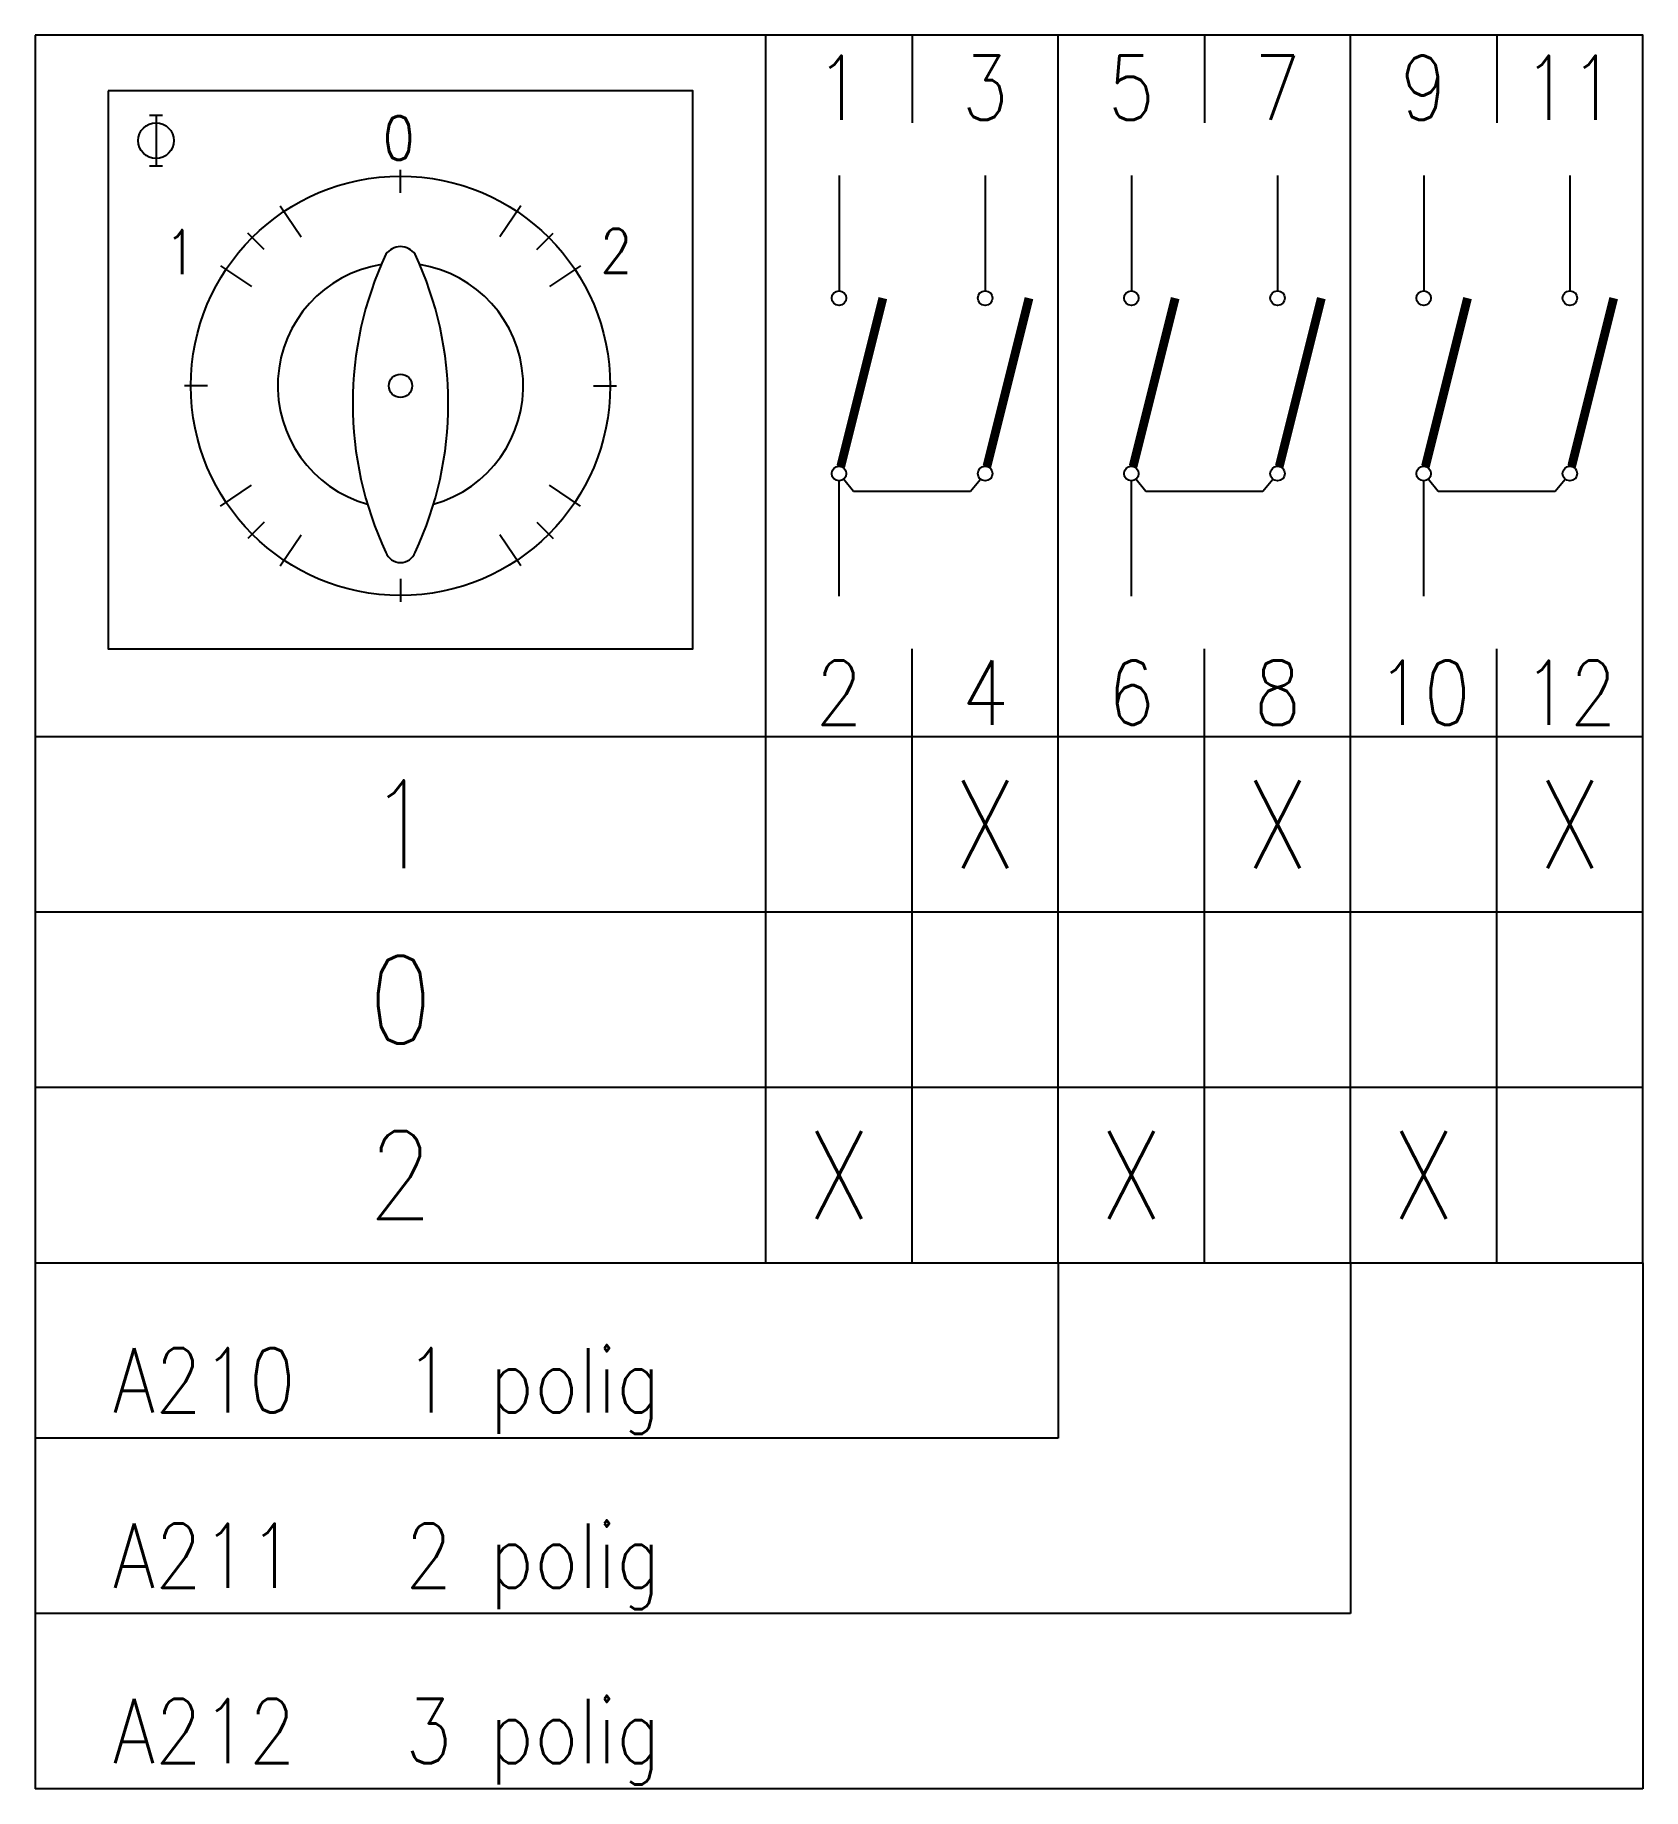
# Model space of a CAD drawing. Extents: x 90 to 145, y 90 to 150.
import ezdxf
from ezdxf.enums import TextEntityAlignment as Align

# ---------------------------------------------------------------- set-up
doc = ezdxf.new("R2010")
doc.units = 0
doc.header["$LTSCALE"] = 3
doc.layers.add('1', color=8, linetype='CONTINUOUS')
doc.layers.add('LIJN035', color=30, linetype='CONTINUOUS')
doc.styles.get("Standard").update_dxf_attribs({"font": 'simplex', "width": 0.85})

msp = doc.modelspace()

# ---------------------------------------------------------------- linework, layer by layer
at = {"layer": '1', "color": 0}
for p, q in [((115, 108), (115, 150)), ((120, 150), (120, 147)), ((125, 108), (125, 150)), ((130, 150), (130, 147)), ((135, 108), (135, 150)), ((140, 150), (140, 147)), ((93.919, 147.258), (94.358, 147.258)), ((94.138, 147.258), (94.138, 145.522)), ((93.919, 145.522), (94.358, 145.522)), ((102.5, 144.6), (102.5, 145.388)), ((117.5, 145.2), (117.5, 141.25)), ((122.5, 145.2), (122.5, 141.25)), ((127.5, 145.2), (127.5, 141.25)), ((132.5, 145.2), (132.5, 141.25)), ((137.5, 145.2), (137.5, 141.25)), ((142.5, 145.2), (142.5, 141.25)), ((98.389, 144.153), (99.097, 143.093)), ((106.611, 144.153), (105.903, 143.093)), ((97.833, 142.667), (97.276, 143.224)), ((107.167, 142.667), (107.724, 143.224)), ((96.347, 142.111), (97.407, 141.403)), ((108.653, 142.111), (107.593, 141.403)), ((95.9, 138), (95.112, 138)), ((109.1, 138), (109.888, 138)), ((96.347, 133.889), (97.407, 134.597)), ((108.653, 133.889), (107.593, 134.597)), ((117.5, 130.8), (117.5, 134.75)), ((117.66, 134.808), (118, 134.4)), ((118, 134.4), (122, 134.4)), ((122, 134.4), (122.34, 134.808)), ((127.5, 130.8), (127.5, 134.75)), ((127.66, 134.808), (128, 134.4)), ((128, 134.4), (132, 134.4)), ((132, 134.4), (132.34, 134.808)), ((137.5, 130.8), (137.5, 134.75)), ((137.66, 134.808), (138, 134.4)), ((138, 134.4), (142, 134.4)), ((142, 134.4), (142.34, 134.808)), ((97.833, 133.333), (97.276, 132.776)), ((107.167, 133.333), (107.724, 132.776)), ((98.389, 131.847), (99.097, 132.907)), ((106.611, 131.847), (105.903, 132.907)), ((102.5, 131.4), (102.5, 130.612)), ((120, 108), (120, 129)), ((130, 108), (130, 129)), ((140, 108), (140, 129)), ((90, 126), (145, 126)), ((90, 120), (145, 120)), ((145, 114), (90, 114)), ((90, 108), (90, 90)), ((125, 108), (125, 102)), ((135, 108), (135, 96)), ((145, 108), (145, 90)), ((125, 102), (90, 102)), ((135, 96), (90, 96)), ((145, 90), (90, 90))]:
    msp.add_line(p, q, dxfattribs=at)
at = {"layer": '1', "color": 0, "const_width": 0.3}
for points in [[(117.561, 135.243), (119, 141)], [(122.561, 135.243), (124, 141)], [(127.561, 135.243), (129, 141)], [(132.561, 135.243), (134, 141)], [(137.561, 135.243), (139, 141)], [(142.561, 135.243), (144, 141)]]:
    msp.add_lwpolyline(points, dxfattribs=at)
at = {"layer": '1', "color": 0}
for centre, radius in [((94.138, 146.39), 0.609), ((102.5, 138), 7.175), ((117.5, 141), 0.25), ((122.5, 141), 0.25), ((127.5, 141), 0.25), ((132.5, 141), 0.25), ((137.5, 141), 0.25), ((142.5, 141), 0.25), ((102.5, 138), 0.4), ((117.5, 135), 0.25), ((122.5, 135), 0.25), ((127.5, 135), 0.25), ((132.5, 135), 0.25), ((137.5, 135), 0.25), ((142.5, 135), 0.25)]:
    msp.add_circle(centre, radius, dxfattribs=at)
at = {"layer": 'LIJN035', "color": 0}
for points in [[(90, 150), (90, 108), (145, 108), (145, 150)], [(92.5, 148.096), (92.5, 129), (112.5, 129), (112.5, 148.096)]]:
    msp.add_lwpolyline(points, close=True, dxfattribs=at)
for centre, radius, start, end in [((112.885, 137.4), 12.021, 154.89528, 205.10472), ((102.5, 142.155), 0.607, 34.59238, 145.40762), ((92.115, 137.4), 12.021, 334.89528, 25.10472), ((102.5, 138), 4.2, 99.01386, 254.37289), ((102.5, 138), 4.2, 285.62711, 80.98614), ((102.5, 132.49), 0.535, 200.81225, 339.18775)]:
    msp.add_arc(centre, radius, start, end, dxfattribs=at)

# ---------------------------------------------------------------- texts
at = {"layer": '1', "color": 0, "width": 0.85}
for s, height, p in [('1', 2.2, (117.5, 148.2)), ('3', 2.2, (122.5, 148.2)), ('5', 2.2, (127.5, 148.2)), ('7', 2.2, (132.5, 148.2)), ('9', 2.2, (137.5, 148.2)), ('11', 2.2, (142.5, 148.2)), ('2', 2.2, (117.5, 127.5)), ('4', 2.2, (122.5, 127.5)), ('6', 2.2, (127.5, 127.5)), ('8', 2.2, (132.5, 127.5)), ('10', 2.2, (137.5, 127.5)), ('12', 2.2, (142.5, 127.5)), ('1', 3, (102.5, 123)), ('X', 3, (122.5, 123)), ('X', 3, (132.5, 123)), ('X', 3, (142.5, 123)), ('0', 3, (102.5, 117)), ('2', 3, (102.5, 111)), ('X', 3, (117.5, 111)), ('X', 3, (127.5, 111)), ('X', 3, (137.5, 111))]:
    msp.add_text(s, height=height, dxfattribs=at).set_placement(p, align=Align.MIDDLE)
for s, height, p in [('0', 1.5, (101.895, 145.729)), ('1', 1.5, (94.43, 141.826)), ('2', 1.5, (109.33, 141.869)), ('A210', 2.2, (92.663, 102.88)), ('1 polig', 2.2, (102.663, 102.88)), ('A211', 2.2, (92.663, 96.88)), ('2 polig', 2.2, (102.663, 96.88)), ('A212', 2.2, (92.663, 90.88)), ('3 polig', 2.2, (102.663, 90.88))]:
    msp.add_text(s, height=height, dxfattribs=at).set_placement(p)

doc.saveas('drawing.dxf')
